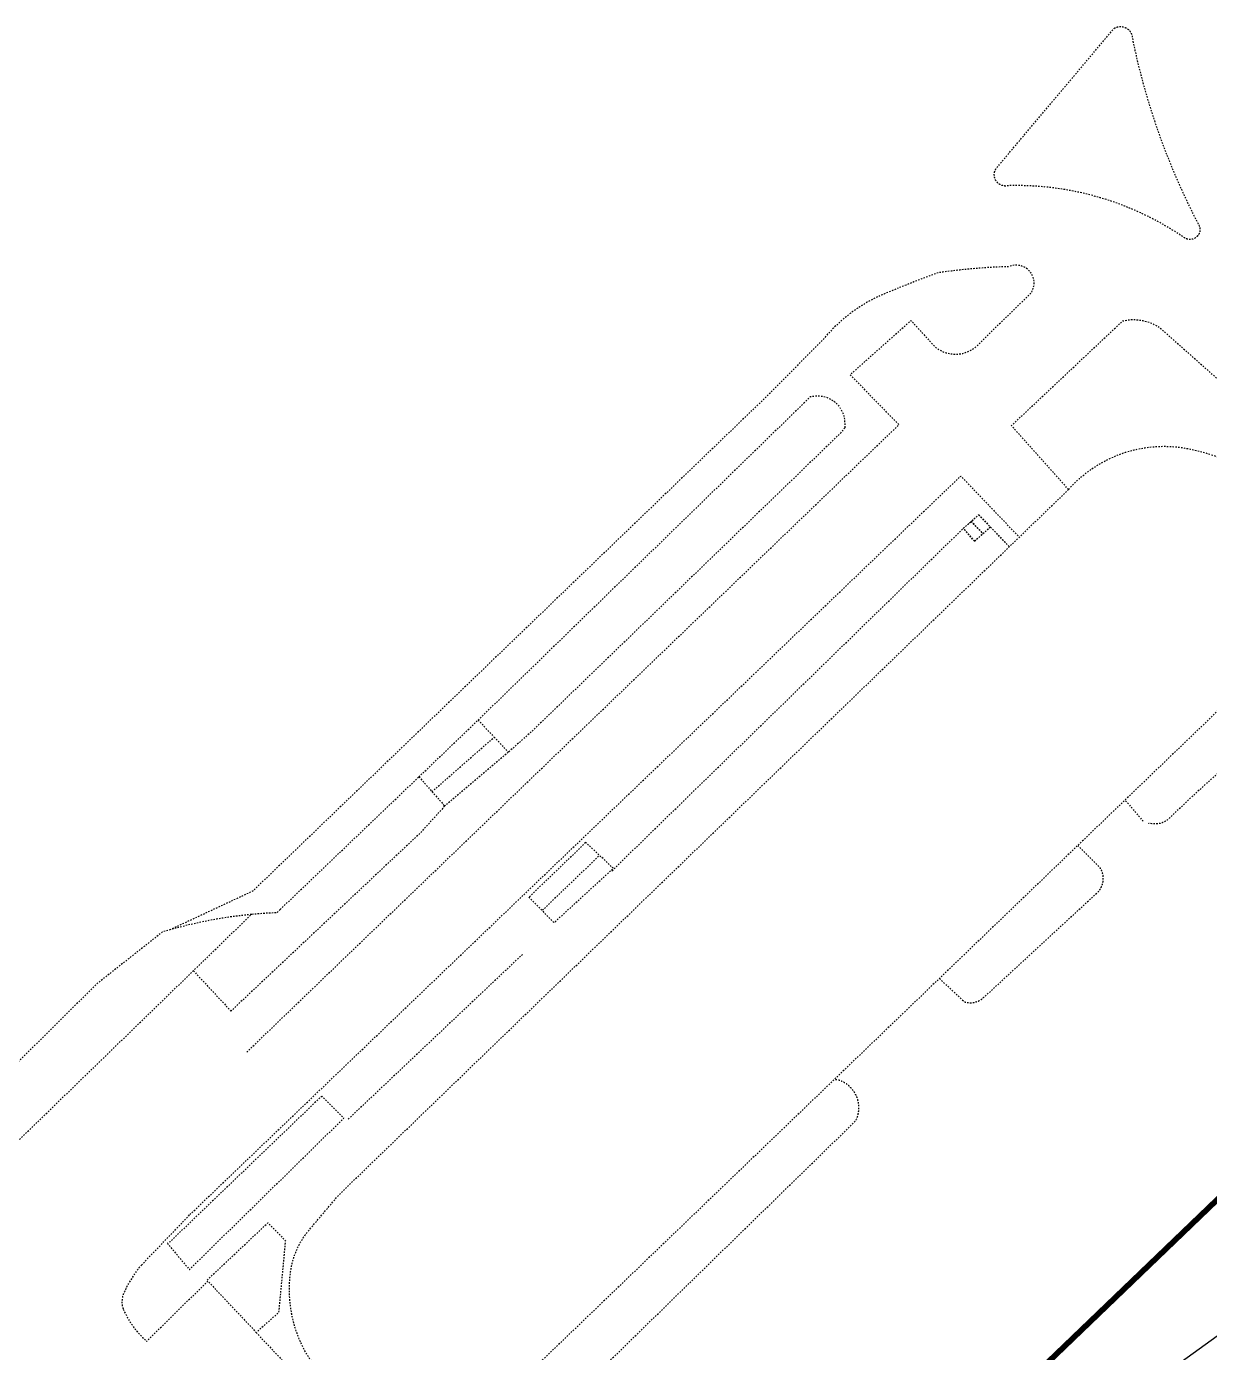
# Model space of a CAD drawing. Header units: millimetres. Extents: x 50357 to 985146, y 723188 to 1803594.
# Drawn here: x 834189.3 to 834272.7, y 820126.3 to 820219.8 of the extents above; entities that cross this region are included whole.
import ezdxf
from ezdxf.xclip import XClip

# ---------------------------------------------------------------- set-up
doc = ezdxf.new("R2010")
doc.units = ezdxf.units.MM
doc.header["$LTSCALE"] = 3
doc.header["$MEASUREMENT"] = 0
for name, pattern in [('DASHED', [19.05, 12.7, -6.35]), ('x-baseplan$0$DGN Style 2', [1.94727e-06, 0, -1.94727e-06]), ('x-baseplan$0$XXXXX-PIW-DWG-P00-XXXX-R100-WS4-00$0$XXXXX-PIW-P-WHCGRDP1-XXX$0$HIDDEN', [9.525, 6.35, -3.175])]:
    doc.linetypes.add(name, pattern=pattern)
for name, color, linetype in [('00_Xref', 7, 'Continuous'), ('_PARCEL BOUNDARY', 10, 'DASHED'), ('x-baseplan$0$XXXXX-PIW-DWG-P00-XXXX-R100-WS4-00$0$XXXXX-PIW-P-WHCGRDP1-XXX$0$MMH125__', 3, 'x-baseplan$0$XXXXX-PIW-DWG-P00-XXXX-R100-WS4-00$0$XXXXX-PIW-P-WHCGRDP1-XXX$0$HIDDEN')]:
    doc.layers.add(name, color=color, linetype=linetype)
doc.layers.add('x-baseplan$0$AR-ROAD_AR_BS_MI_', color=7, linetype='Continuous', true_color=0x6d6d6d)

# ---------------------------------------------------------------- blocks, each defined once
blk = doc.blocks.new('x-baseplan$0$XXXXX-PIW-DWG-P00-XXXX-R100-WS4-00')
at = {"layer": 'x-baseplan$0$XXXXX-PIW-DWG-P00-XXXX-R100-WS4-00$0$XXXXX-PIW-P-WHCGRDP1-XXX$0$MMH125__', "ltscale": 0.1, "elevation": 5.715, "flags": 128}
blk.add_lwpolyline([(834438.05, 818156.683, 0.003233), (834435.34, 818152.641, -0.097001), (834420.522, 818136.729, 0.037763), (834403.526, 818121.523, 11.538047)], format="xyb", dxfattribs=at)
blk = doc.blocks.new('x-baseplan')
at = {"layer": 'x-baseplan$0$AR-ROAD_AR_BS_MI_', "linetype": 'x-baseplan$0$DGN Style 2'}
for p, q in [((834370.035, 818165.174), (834394.803, 818189.321)), ((834395.585, 818188.4), (834394.791, 818189.312)), ((834395.597, 818188.408), (834394.803, 818189.321)), ((834356.421, 818171.788), (834360.603, 818175.799)), ((834360.603, 818175.799), (834361.728, 818174.588)), ((834357.342, 818170.742), (834361.728, 818174.588)), ((834361.74, 818174.596), (834362.73, 818173.53)), ((834362.718, 818173.522), (834358.238, 818169.723)), ((834346.645, 818162.441), (834356.421, 818171.788)), ((834356.433, 818171.795), (834357.354, 818170.749)), ((834357.354, 818170.749), (834358.25, 818169.731)), ((834406.238, 818170.109), (834407.507, 818168.621)), ((834368.18, 818167.155), (834364.162, 818163.296)), ((834366.022, 818161.579), (834370.131, 818165.346)), ((834363.727, 818159.277), (834351.391, 818147.61)), ((834340.533, 818158.122), (834343.18, 818155.282)), ((834336.866, 818137.372), (834340.284, 818140.931))]:
    blk.add_line(p, q, dxfattribs=at)
at = {"layer": 'x-baseplan$0$AR-ROAD_AR_BS_MI_'}
blk.add_line((834388.714, 818115.097), (834421.217, 818138.544), dxfattribs=at)
at = {"layer": 'x-baseplan$0$AR-ROAD_AR_BS_MI_', "linetype": 'x-baseplan$0$DGN Style 2', "flags": 128}
for points in [[(834405.423, 818224.562), (834405.435, 818224.569), (834405.448, 818224.577), (834405.461, 818224.584), (834405.474, 818224.591), (834405.487, 818224.598), (834405.5, 818224.605), (834405.513, 818224.611), (834405.526, 818224.617), (834405.54, 818224.623), (834405.553, 818224.629), (834405.567, 818224.634), (834405.58, 818224.64), (834405.594, 818224.645), (834405.608, 818224.649), (834405.622, 818224.654), (834405.636, 818224.658), (834405.65, 818224.662), (834405.664, 818224.666), (834405.679, 818224.67), (834405.693, 818224.673), (834405.707, 818224.676), (834405.722, 818224.679), (834405.736, 818224.681), (834405.751, 818224.683), (834405.765, 818224.685), (834405.78, 818224.687), (834405.794, 818224.689), (834405.809, 818224.69), (834405.823, 818224.691), (834405.838, 818224.692), (834405.853, 818224.692), (834405.867, 818224.692), (834405.882, 818224.692), (834405.897, 818224.692), (834405.911, 818224.691), (834405.926, 818224.691), (834405.941, 818224.69), (834405.955, 818224.688), (834405.97, 818224.687), (834405.984, 818224.685), (834405.999, 818224.683), (834406.013, 818224.68), (834406.028, 818224.678), (834406.042, 818224.675), (834406.057, 818224.672), (834406.071, 818224.669), (834406.085, 818224.665), (834406.099, 818224.661), (834406.113, 818224.657), (834406.127, 818224.653), (834406.141, 818224.648), (834406.155, 818224.643), (834406.169, 818224.638), (834406.183, 818224.633), (834406.196, 818224.628), (834406.21, 818224.622), (834406.223, 818224.616), (834406.236, 818224.61), (834406.249, 818224.603), (834406.263, 818224.596), (834406.275, 818224.59), (834406.288, 818224.582), (834406.301, 818224.575), (834406.314, 818224.567), (834406.326, 818224.56), (834406.338, 818224.552), (834406.35, 818224.543), (834406.362, 818224.535), (834406.374, 818224.526), (834406.386, 818224.517), (834406.397, 818224.508), (834406.409, 818224.499), (834406.42, 818224.49), (834406.431, 818224.48), (834406.442, 818224.47), (834406.453, 818224.46), (834406.463, 818224.45), (834406.474, 818224.44), (834406.484, 818224.429), (834406.494, 818224.418), (834406.503, 818224.407), (834406.513, 818224.396), (834406.522, 818224.385), (834406.532, 818224.374), (834406.541, 818224.362), (834406.549, 818224.35), (834406.558, 818224.338), (834406.566, 818224.326), (834406.575, 818224.314), (834406.583, 818224.302), (834406.59, 818224.289), (834406.598, 818224.277), (834406.605, 818224.264), (834406.612, 818224.251), (834406.619, 818224.238), (834406.626, 818224.225), (834406.632, 818224.212), (834406.638, 818224.199), (834406.644, 818224.185), (834406.65, 818224.172), (834406.655, 818224.158), (834406.66, 818224.144), (834406.665, 818224.131), (834406.67, 818224.117), (834406.675, 818224.103), (834406.679, 818224.089), (834406.683, 818224.075), (834406.687, 818224.06), (834406.69, 818224.046), (834406.693, 818224.032), (834406.697, 818224.018), (834406.699, 818224.003), (834406.702, 818223.989), (834406.704, 818223.974), (834406.706, 818223.96), (834406.708, 818223.945), (834406.709, 818223.931), (834406.711, 818223.916), (834406.711, 818223.901), (834406.712, 818223.887), (834406.713, 818223.872), (834406.713, 818223.857), (834406.713, 818223.841), (834406.895, 818222.987), (834407.093, 818222.137), (834407.305, 818221.29), (834407.532, 818220.448), (834407.774, 818219.609), (834408.03, 818218.775), (834408.301, 818217.945), (834408.586, 818217.12), (834408.885, 818216.3), (834409.199, 818215.486), (834409.527, 818214.677), (834409.869, 818213.874), (834410.225, 818213.077), (834410.595, 818212.287), (834410.979, 818211.503), (834411.429, 818210.625), (834411.433, 818210.614), (834411.437, 818210.602), (834411.441, 818210.591), (834411.444, 818210.579), (834411.448, 818210.567), (834411.451, 818210.555), (834411.454, 818210.543), (834411.456, 818210.531), (834411.459, 818210.519), (834411.461, 818210.507), (834411.463, 818210.495), (834411.465, 818210.483), (834411.467, 818210.471), (834411.468, 818210.458), (834411.47, 818210.446), (834411.471, 818210.434), (834411.471, 818210.422), (834411.472, 818210.409), (834411.472, 818210.397), (834411.472, 818210.385), (834411.472, 818210.373), (834411.472, 818210.36), (834411.472, 818210.348), (834411.471, 818210.336), (834411.47, 818210.324), (834411.469, 818210.311), (834411.468, 818210.299), (834411.466, 818210.287), (834411.464, 818210.275), (834411.462, 818210.263), (834411.46, 818210.251), (834411.458, 818210.239), (834411.455, 818210.227), (834411.452, 818210.215), (834411.449, 818210.203), (834411.446, 818210.191), (834411.443, 818210.179), (834411.439, 818210.167), (834411.435, 818210.156), (834411.431, 818210.144), (834411.427, 818210.133), (834411.422, 818210.121), (834411.418, 818210.11), (834411.413, 818210.098), (834411.408, 818210.087), (834411.403, 818210.076), (834411.397, 818210.065), (834411.392, 818210.054), (834411.386, 818210.043), (834411.38, 818210.033), (834411.374, 818210.022), (834411.367, 818210.012), (834411.361, 818210.001), (834411.354, 818209.991), (834411.347, 818209.981), (834411.34, 818209.971), (834411.333, 818209.961), (834411.325, 818209.951), (834411.318, 818209.941), (834411.31, 818209.932), (834411.302, 818209.923), (834411.294, 818209.913), (834411.286, 818209.904), (834411.277, 818209.895), (834411.269, 818209.886), (834411.26, 818209.878), (834411.251, 818209.869), (834411.242, 818209.861), (834411.233, 818209.853), (834411.224, 818209.845), (834411.214, 818209.837), (834411.205, 818209.829), (834411.195, 818209.822), (834411.185, 818209.814), (834411.175, 818209.807), (834411.165, 818209.8), (834411.155, 818209.793), (834411.144, 818209.787), (834411.134, 818209.78), (834411.123, 818209.774), (834411.113, 818209.768), (834411.102, 818209.762), (834411.091, 818209.756), (834411.08, 818209.751), (834411.069, 818209.745), (834411.058, 818209.74), (834411.047, 818209.735), (834411.035, 818209.731), (834411.024, 818209.726), (834411.012, 818209.722), (834411.001, 818209.718), (834410.989, 818209.714), (834410.978, 818209.71), (834410.966, 818209.706), (834410.954, 818209.703), (834410.942, 818209.7), (834410.93, 818209.697), (834410.918, 818209.694), (834410.906, 818209.692), (834410.894, 818209.689), (834410.882, 818209.687), (834410.87, 818209.686), (834410.858, 818209.684), (834410.846, 818209.682), (834410.833, 818209.681), (834410.821, 818209.68), (834410.809, 818209.679), (834410.797, 818209.679), (834410.784, 818209.678), (834410.772, 818209.678), (834410.76, 818209.678), (834410.747, 818209.679), (834410.735, 818209.679), (834410.723, 818209.68), (834410.711, 818209.681), (834410.698, 818209.682), (834410.686, 818209.683), (834410.674, 818209.685), (834410.662, 818209.686), (834410.65, 818209.688), (834410.638, 818209.691), (834410.626, 818209.693), (834410.614, 818209.696), (834410.602, 818209.698), (834410.59, 818209.702), (834410.578, 818209.705), (834410.566, 818209.708), (834410.554, 818209.712), (834410.543, 818209.716), (834410.531, 818209.72), (834410.52, 818209.724), (834410.508, 818209.728), (834410.497, 818209.733), (834410.486, 818209.738), (834410.474, 818209.743), (834410.463, 818209.748), (834410.452, 818209.754), (834410.441, 818209.759), (834410.43, 818209.765), (834410.42, 818209.771), (834410.409, 818209.777), (834410.399, 818209.784), (834410.38, 818209.796), (834410.076, 818210), (834409.769, 818210.2), (834409.458, 818210.394), (834409.144, 818210.582), (834408.827, 818210.765), (834408.506, 818210.943), (834408.182, 818211.114), (834407.856, 818211.281), (834407.527, 818211.441), (834407.194, 818211.596), (834406.86, 818211.744), (834406.522, 818211.887), (834406.183, 818212.024), (834405.84, 818212.155), (834405.496, 818212.281), (834405.15, 818212.4), (834404.801, 818212.513), (834404.451, 818212.619), (834404.099, 818212.72), (834403.745, 818212.815), (834403.389, 818212.903), (834403.032, 818212.985), (834402.674, 818213.061), (834402.314, 818213.131), (834401.953, 818213.194), (834401.591, 818213.251), (834401.228, 818213.302), (834400.865, 818213.346), (834400.5, 818213.384), (834400.135, 818213.416), (834399.77, 818213.441), (834399.404, 818213.46), (834399.038, 818213.473), (834398.672, 818213.479), (834397.985, 818213.473), (834397.971, 818213.47), (834397.958, 818213.466), (834397.944, 818213.463), (834397.931, 818213.461), (834397.917, 818213.458), (834397.903, 818213.456), (834397.889, 818213.454), (834397.875, 818213.452), (834397.862, 818213.45), (834397.848, 818213.449), (834397.834, 818213.448), (834397.82, 818213.447), (834397.806, 818213.446), (834397.792, 818213.446), (834397.778, 818213.446), (834397.764, 818213.446), (834397.75, 818213.446), (834397.736, 818213.447), (834397.723, 818213.448), (834397.709, 818213.449), (834397.695, 818213.45), (834397.681, 818213.452), (834397.667, 818213.454), (834397.653, 818213.456), (834397.64, 818213.458), (834397.626, 818213.461), (834397.612, 818213.463), (834397.599, 818213.466), (834397.585, 818213.47), (834397.572, 818213.473), (834397.558, 818213.477), (834397.545, 818213.481), (834397.532, 818213.485), (834397.518, 818213.49), (834397.505, 818213.494), (834397.492, 818213.499), (834397.479, 818213.504), (834397.466, 818213.51), (834397.454, 818213.515), (834397.441, 818213.521), (834397.428, 818213.527), (834397.416, 818213.533), (834397.404, 818213.54), (834397.391, 818213.546), (834397.379, 818213.553), (834397.367, 818213.56), (834397.355, 818213.567), (834397.344, 818213.575), (834397.332, 818213.583), (834397.321, 818213.59), (834397.309, 818213.599), (834397.298, 818213.607), (834397.287, 818213.615), (834397.276, 818213.624), (834397.265, 818213.633), (834397.255, 818213.642), (834397.244, 818213.651), (834397.234, 818213.661), (834397.224, 818213.67), (834397.214, 818213.68), (834397.204, 818213.69), (834397.195, 818213.7), (834397.185, 818213.71), (834397.176, 818213.721), (834397.167, 818213.731), (834397.158, 818213.742), (834397.149, 818213.753), (834397.141, 818213.764), (834397.133, 818213.775), (834397.125, 818213.787), (834397.117, 818213.798), (834397.109, 818213.81), (834397.102, 818213.821), (834397.094, 818213.833), (834397.087, 818213.845), (834397.08, 818213.857), (834397.074, 818213.87), (834397.067, 818213.882), (834397.061, 818213.895), (834397.055, 818213.907), (834397.049, 818213.92), (834397.044, 818213.933), (834397.039, 818213.945), (834397.033, 818213.958), (834397.029, 818213.971), (834397.024, 818213.985), (834397.019, 818213.998), (834397.015, 818214.011), (834397.011, 818214.024), (834397.008, 818214.038), (834397.004, 818214.051), (834397.001, 818214.065), (834396.998, 818214.078), (834396.995, 818214.092), (834396.993, 818214.106), (834396.99, 818214.12), (834396.988, 818214.133), (834396.986, 818214.147), (834396.985, 818214.161), (834396.984, 818214.175), (834396.983, 818214.189), (834396.982, 818214.203), (834396.981, 818214.217), (834396.981, 818214.23), (834396.981, 818214.244), (834396.981, 818214.258), (834396.981, 818214.272), (834396.982, 818214.286), (834396.983, 818214.3), (834396.984, 818214.314), (834396.985, 818214.328), (834396.987, 818214.342), (834396.988, 818214.355), (834396.991, 818214.369), (834396.993, 818214.383), (834396.995, 818214.397), (834396.998, 818214.41), (834397.001, 818214.424), (834397.004, 818214.437), (834397.008, 818214.451), (834397.012, 818214.464), (834397.016, 818214.478), (834397.02, 818214.491), (834397.024, 818214.504), (834397.029, 818214.517), (834397.034, 818214.53), (834397.039, 818214.543), (834397.044, 818214.556), (834397.05, 818214.569), (834397.056, 818214.582), (834397.062, 818214.594), (834397.068, 818214.607), (834397.074, 818214.619), (834397.081, 818214.631), (834397.088, 818214.643), (834397.095, 818214.655), (834397.102, 818214.667), (834397.11, 818214.679), (834397.117, 818214.691), (834397.125, 818214.702), (834397.133, 818214.713), (834397.142, 818214.725), (834397.15, 818214.736), (834397.159, 818214.747), (834397.168, 818214.757), (834397.183, 818214.774), (834405.423, 818224.562)], [(834344.3, 818152.397), (834390.259, 818196.619), (834386.818, 818200.143), (834391.109, 818203.966), (834392.83, 818202.077), (834393.295, 818201.794), (834393.576, 818201.688), (834393.868, 818201.62), (834394.166, 818201.591), (834394.466, 818201.601), (834394.761, 818201.651), (834395.048, 818201.739), (834395.32, 818201.864), (834395.574, 818202.023), (834395.804, 818202.215), (834396.008, 818202.435), (834399.614, 818205.947), (834399.783, 818206.439), (834399.785, 818206.739), (834399.717, 818207.03), (834399.583, 818207.298), (834399.391, 818207.527), (834399.15, 818207.705), (834398.874, 818207.822), (834398.579, 818207.871), (834398.281, 818207.851), (834397.995, 818207.761), (834397.517, 818207.745), (834397.217, 818207.732), (834396.917, 818207.718), (834396.618, 818207.701), (834396.318, 818207.682), (834396.019, 818207.661), (834395.72, 818207.638), (834395.421, 818207.612), (834395.122, 818207.585), (834394.824, 818207.556), (834394.525, 818207.524), (834394.227, 818207.49), (834393.929, 818207.455), (834393.632, 818207.417), (834393.334, 818207.377), (834393.037, 818207.335), (834392.721, 818207.219), (834392.44, 818207.115), (834392.159, 818207.009), (834391.878, 818206.903), (834391.598, 818206.796), (834391.318, 818206.687), (834391.039, 818206.578), (834390.76, 818206.468), (834390.481, 818206.357), (834390.203, 818206.245), (834389.925, 818206.132), (834389.647, 818206.018), (834389.37, 818205.904), (834389.093, 818205.788), (834388.82, 818205.664), (834388.55, 818205.533), (834388.284, 818205.395), (834388.022, 818205.249), (834387.763, 818205.097), (834387.509, 818204.938), (834387.259, 818204.772), (834387.014, 818204.599), (834386.773, 818204.42), (834386.538, 818204.234), (834386.307, 818204.042), (834386.082, 818203.844), (834385.862, 818203.64), (834385.647, 818203.431), (834385.438, 818203.215), (834385.235, 818202.994), (834385.038, 818202.768), (834381.177, 818198.847), (834344.706, 818163.727), (834338.874, 818161.007)], [(834402.213, 818192.052), (834398.186, 818196.555), (834406.033, 818203.94), (834406.527, 818204.026), (834406.827, 818204.033), (834407.126, 818204.013), (834407.423, 818203.968), (834407.714, 818203.897), (834407.999, 818203.802), (834408.273, 818203.682), (834408.537, 818203.538), (834408.735, 818203.38), (834418.02, 818195.134), (834418.421, 818194.765), (834418.61, 818194.532), (834418.797, 818194.297), (834418.981, 818194.06), (834419.164, 818193.823), (834419.345, 818193.583), (834419.523, 818193.342), (834419.7, 818193.099), (834419.874, 818192.855), (834420.047, 818192.61), (834420.217, 818192.363), (834420.385, 818192.115), (834420.552, 818191.865), (834420.708, 818191.609), (834420.857, 818191.348), (834420.997, 818191.083), (834421.129, 818190.814), (834421.253, 818190.54), (834421.367, 818190.263), (834421.474, 818189.983), (834421.571, 818189.699), (834421.659, 818189.412), (834421.738, 818189.123), (834421.809, 818188.831), (834421.87, 818188.538), (834421.922, 818188.242), (834421.964, 818187.945), (834421.997, 818187.647), (834422.021, 818187.348), (834422.036, 818187.048), (834422.041, 818186.748), (834422.036, 818186.448), (834422.023, 818186.149), (834421.999, 818185.85), (834421.967, 818185.551), (834421.925, 818185.254), (834421.874, 818184.959), (834421.814, 818184.665), (834421.638, 818183.282), (834421.597, 818182.985), (834421.546, 818182.689), (834421.485, 818182.395), (834421.413, 818182.104), (834421.331, 818181.816), (834421.239, 818181.53), (834421.136, 818181.248), (834421.024, 818180.97), (834420.901, 818180.696), (834420.772, 818180.426), (834420.636, 818180.158), (834420.495, 818179.893), (834420.347, 818179.632), (834420.072, 818179.179), (834418.562, 818177.337), (834410.915, 818170.398), (834409.327, 818168.89), (834409.31, 818168.873), (834409.292, 818168.855), (834409.274, 818168.839), (834409.255, 818168.822), (834409.236, 818168.806), (834409.217, 818168.79), (834409.198, 818168.775), (834409.178, 818168.759), (834409.158, 818168.745), (834409.138, 818168.73), (834409.118, 818168.716), (834409.097, 818168.702), (834409.076, 818168.689), (834409.055, 818168.676), (834409.034, 818168.663), (834409.012, 818168.651), (834408.99, 818168.639), (834408.968, 818168.628), (834408.946, 818168.617), (834408.924, 818168.606), (834408.901, 818168.595), (834408.878, 818168.586), (834408.855, 818168.576), (834408.832, 818168.567), (834408.809, 818168.558), (834408.786, 818168.55), (834408.762, 818168.542), (834408.739, 818168.534), (834408.715, 818168.527), (834408.691, 818168.521), (834408.667, 818168.514), (834408.643, 818168.508), (834408.619, 818168.503), (834408.594, 818168.498), (834408.57, 818168.493), (834408.545, 818168.489), (834408.521, 818168.486), (834408.496, 818168.482), (834408.472, 818168.479), (834408.447, 818168.477), (834408.422, 818168.475), (834408.398, 818168.473), (834408.373, 818168.472), (834408.348, 818168.472), (834408.323, 818168.471), (834408.298, 818168.471), (834408.273, 818168.472), (834408.249, 818168.473), (834408.224, 818168.475), (834408.199, 818168.476), (834408.091, 818168.488), (834407.983, 818168.501), (834407.875, 818168.516), (834407.856, 818168.519)], [(834383.562, 818198.14), (834384.026, 818198.598), (834384.321, 818198.653), (834384.62, 818198.661), (834384.917, 818198.622), (834385.205, 818198.538), (834385.476, 818198.409), (834385.723, 818198.24), (834385.942, 818198.035), (834386.125, 818197.798), (834386.269, 818197.535), (834386.371, 818197.253), (834386.427, 818196.959), (834386.442, 818196.406)], [(834383.576, 818198.193), (834383.562, 818198.14), (834360.603, 818175.799)], [(834386.436, 818196.399), (834386.156, 818196.04), (834364.362, 818174.976), (834362.718, 818173.522)], [(834402.225, 818192.06), (834402.329, 818192.177), (834402.435, 818192.291), (834402.543, 818192.404), (834402.654, 818192.515), (834402.766, 818192.623), (834402.88, 818192.73), (834402.996, 818192.835), (834403.113, 818192.938), (834403.233, 818193.039), (834403.354, 818193.137), (834403.477, 818193.234), (834403.601, 818193.328), (834403.727, 818193.42), (834403.855, 818193.51), (834403.984, 818193.598), (834404.115, 818193.683), (834404.248, 818193.766), (834404.381, 818193.847), (834404.516, 818193.926), (834404.653, 818194.002), (834404.791, 818194.075), (834404.93, 818194.147), (834405.07, 818194.216), (834405.211, 818194.282), (834405.354, 818194.346), (834405.498, 818194.407), (834405.642, 818194.466), (834405.788, 818194.522), (834405.935, 818194.576), (834406.082, 818194.627), (834406.231, 818194.676), (834406.38, 818194.722), (834406.53, 818194.766), (834406.681, 818194.806), (834406.832, 818194.844), (834406.985, 818194.88), (834407.137, 818194.913), (834407.291, 818194.943), (834407.444, 818194.97), (834407.599, 818194.995), (834407.753, 818195.017), (834407.908, 818195.037), (834408.064, 818195.053), (834408.219, 818195.067), (834408.375, 818195.079), (834408.531, 818195.087), (834408.687, 818195.093), (834408.843, 818195.096), (834409, 818195.097), (834409.156, 818195.094), (834409.312, 818195.089), (834409.468, 818195.081), (834409.624, 818195.071), (834409.78, 818195.057), (834409.935, 818195.041), (834410.09, 818195.023), (834410.245, 818195.001), (834410.399, 818194.977), (834410.608, 818194.94), (834410.815, 818194.9), (834411.022, 818194.856), (834411.228, 818194.808), (834411.433, 818194.756), (834411.638, 818194.701), (834411.841, 818194.643), (834412.043, 818194.581), (834412.244, 818194.515), (834412.444, 818194.446), (834412.643, 818194.374), (834412.84, 818194.298), (834413.036, 818194.218), (834413.231, 818194.136), (834413.424, 818194.049), (834413.616, 818193.96), (834413.806, 818193.867), (834413.994, 818193.771), (834414.181, 818193.671), (834414.366, 818193.568), (834414.549, 818193.462), (834414.73, 818193.353), (834414.909, 818193.241), (834415.086, 818193.126), (834415.262, 818193.007), (834415.435, 818192.886), (834415.606, 818192.761), (834415.775, 818192.634), (834415.871, 818192.56), (834415.966, 818192.484), (834416.059, 818192.407), (834416.151, 818192.329), (834416.242, 818192.248), (834416.331, 818192.166), (834416.419, 818192.083), (834416.506, 818191.998), (834416.591, 818191.912), (834416.674, 818191.824), (834416.756, 818191.734), (834416.836, 818191.644), (834416.915, 818191.551), (834416.992, 818191.458), (834417.068, 818191.363), (834417.141, 818191.267), (834417.213, 818191.169), (834417.284, 818191.071), (834417.352, 818190.971), (834417.419, 818190.87), (834417.484, 818190.768), (834417.548, 818190.664), (834417.609, 818190.56), (834417.669, 818190.454), (834417.727, 818190.348), (834417.783, 818190.24), (834417.837, 818190.132), (834417.889, 818190.022), (834417.939, 818189.912), (834417.987, 818189.801), (834418.034, 818189.689), (834418.078, 818189.576), (834418.121, 818189.463), (834418.161, 818189.349), (834418.199, 818189.234), (834418.236, 818189.118), (834418.27, 818189.002), (834418.303, 818188.885), (834418.333, 818188.768), (834418.361, 818188.65), (834418.387, 818188.532), (834418.412, 818188.413), (834418.434, 818188.294), (834418.454, 818188.174), (834418.48, 818187.99), (834418.504, 818187.806), (834418.524, 818187.622), (834418.541, 818187.437), (834418.554, 818187.252), (834418.565, 818187.066), (834418.572, 818186.881), (834418.576, 818186.695), (834418.577, 818186.509), (834418.574, 818186.324), (834418.568, 818186.138), (834418.559, 818185.953), (834418.547, 818185.767), (834418.532, 818185.582), (834418.513, 818185.398), (834418.491, 818185.213), (834418.466, 818185.029), (834418.438, 818184.846), (834418.406, 818184.663), (834418.371, 818184.48), (834418.334, 818184.299), (834418.292, 818184.118), (834418.248, 818183.937), (834418.201, 818183.758), (834418.15, 818183.579), (834418.097, 818183.401), (834418.04, 818183.225), (834417.98, 818183.049), (834417.917, 818182.874), (834417.852, 818182.7), (834417.783, 818182.528), (834417.711, 818182.357), (834417.636, 818182.187), (834417.558, 818182.018), (834417.477, 818181.851), (834417.394, 818181.686), (834417.307, 818181.521), (834417.218, 818181.359), (834417.126, 818181.197), (834417.03, 818181.038), (834416.933, 818180.88), (834416.832, 818180.724), (834416.729, 818180.57), (834416.623, 818180.417), (834416.514, 818180.267), (834416.403, 818180.118), (834416.289, 818179.971), (834416.173, 818179.826), (834416.054, 818179.684), (834415.814, 818179.41), (834363.266, 818128.887), (834363.18, 818128.784), (834363.092, 818128.681), (834363.002, 818128.581), (834362.911, 818128.482), (834362.818, 818128.384), (834362.723, 818128.288), (834362.627, 818128.194), (834362.529, 818128.101), (834362.429, 818128.011), (834362.328, 818127.922), (834362.225, 818127.834), (834362.121, 818127.749), (834362.015, 818127.665), (834361.908, 818127.584), (834361.8, 818127.504), (834361.69, 818127.426), (834361.579, 818127.35), (834361.466, 818127.276), (834361.352, 818127.204), (834361.237, 818127.134), (834361.121, 818127.065), (834361.003, 818126.999), (834360.885, 818126.935), (834360.765, 818126.874), (834360.644, 818126.814), (834360.522, 818126.756), (834360.4, 818126.701), (834360.276, 818126.647), (834360.151, 818126.596), (834360.026, 818126.547), (834359.899, 818126.5), (834359.772, 818126.455), (834359.644, 818126.413), (834359.516, 818126.373), (834359.386, 818126.335), (834359.256, 818126.299), (834359.126, 818126.266), (834358.995, 818126.235), (834358.863, 818126.206), (834358.731, 818126.18), (834358.598, 818126.155), (834358.465, 818126.134), (834358.332, 818126.114), (834358.198, 818126.097), (834358.064, 818126.082), (834357.93, 818126.069), (834357.796, 818126.059), (834357.661, 818126.051), (834357.526, 818126.046), (834357.392, 818126.043), (834357.257, 818126.042), (834357.122, 818126.044), (834356.988, 818126.048), (834356.853, 818126.054), (834356.718, 818126.062), (834356.584, 818126.073), (834356.45, 818126.087), (834356.316, 818126.102), (834356.183, 818126.12), (834356.049, 818126.141), (834355.916, 818126.163), (834355.784, 818126.188), (834355.652, 818126.216), (834355.521, 818126.245), (834355.39, 818126.277), (834355.259, 818126.311), (834355.13, 818126.348), (834355, 818126.386), (834354.776, 818126.46), (834354.552, 818126.537), (834354.33, 818126.618), (834354.109, 818126.703), (834353.89, 818126.792), (834353.673, 818126.885), (834353.457, 818126.981), (834353.243, 818127.082), (834353.03, 818127.186), (834352.82, 818127.293), (834352.611, 818127.405), (834352.404, 818127.52), (834352.2, 818127.638), (834351.997, 818127.76), (834351.797, 818127.886), (834351.599, 818128.015), (834351.403, 818128.148), (834351.21, 818128.284), (834351.018, 818128.423), (834350.83, 818128.566), (834350.644, 818128.711), (834350.46, 818128.861), (834350.346, 818128.955), (834350.234, 818129.05), (834350.124, 818129.148), (834350.015, 818129.248), (834349.908, 818129.35), (834349.803, 818129.453), (834349.7, 818129.559), (834349.598, 818129.666), (834349.499, 818129.774), (834349.401, 818129.885), (834349.305, 818129.997), (834349.211, 818130.111), (834349.12, 818130.227), (834349.03, 818130.344), (834348.942, 818130.463), (834348.857, 818130.583), (834348.773, 818130.704), (834348.692, 818130.828), (834348.613, 818130.952), (834348.536, 818131.078), (834348.461, 818131.205), (834348.388, 818131.334), (834348.318, 818131.463), (834348.25, 818131.594), (834348.184, 818131.726), (834348.121, 818131.86), (834348.06, 818131.994), (834348.001, 818132.129), (834347.945, 818132.266), (834347.891, 818132.403), (834347.839, 818132.541), (834347.79, 818132.68), (834347.743, 818132.82), (834347.699, 818132.961), (834347.653, 818133.117), (834347.61, 818133.274), (834347.57, 818133.431), (834347.533, 818133.589), (834347.498, 818133.748), (834347.466, 818133.907), (834347.437, 818134.067), (834347.41, 818134.227), (834347.387, 818134.387), (834347.366, 818134.549), (834347.348, 818134.71), (834347.333, 818134.872), (834347.32, 818135.034), (834347.311, 818135.196), (834347.304, 818135.358), (834347.3, 818135.52), (834347.299, 818135.683), (834347.301, 818135.845), (834347.306, 818136.007), (834347.313, 818136.17), (834347.324, 818136.332), (834347.337, 818136.494), (834347.353, 818136.655), (834347.371, 818136.817), (834347.384, 818136.916), (834347.398, 818137.015), (834347.415, 818137.114), (834347.432, 818137.213), (834347.452, 818137.311), (834347.473, 818137.409), (834347.496, 818137.507), (834347.521, 818137.604), (834347.547, 818137.701), (834347.575, 818137.797), (834347.605, 818137.893), (834347.636, 818137.988), (834347.669, 818138.083), (834347.704, 818138.177), (834347.74, 818138.27), (834347.778, 818138.363), (834347.818, 818138.455), (834347.859, 818138.547), (834347.902, 818138.638), (834347.946, 818138.727), (834347.992, 818138.817), (834348.039, 818138.905), (834348.088, 818138.992), (834348.139, 818139.079), (834348.191, 818139.165), (834348.244, 818139.25), (834348.299, 818139.334), (834348.355, 818139.416), (834348.413, 818139.498), (834348.473, 818139.579), (834348.533, 818139.659), (834348.595, 818139.738), (834348.659, 818139.815), (834350.775, 818142.316), (834402.225, 818192.06)], [(834340.284, 818140.931), (834394.617, 818193.001), (834398.741, 818188.692)], [(834394.791, 818189.312), (834395.877, 818190.262)], [(834394.803, 818189.321), (834395.888, 818190.27)], [(834395.877, 818190.262), (834396.703, 818189.401), (834398.036, 818188.013)], [(834395.888, 818190.27), (834396.715, 818189.409), (834398.047, 818188.021)], [(834395.34, 818189.805), (834395.346, 818189.798), (834396.174, 818188.927)], [(834395.351, 818189.813), (834395.358, 818189.806), (834396.186, 818188.936)], [(834396.703, 818189.401), (834395.585, 818188.4)], [(834396.715, 818189.409), (834395.597, 818188.408)], [(834358.238, 818169.723), (834356.523, 818167.837), (834343.167, 818155.274)], [(834370.131, 818165.346), (834368.192, 818167.163)], [(834393.114, 818157.574), (834394.879, 818155.935), (834394.902, 818155.928), (834394.926, 818155.921), (834394.949, 818155.915), (834394.973, 818155.909), (834394.997, 818155.904), (834395.021, 818155.899), (834395.045, 818155.895), (834395.069, 818155.89), (834395.093, 818155.887), (834395.117, 818155.883), (834395.141, 818155.881), (834395.166, 818155.878), (834395.19, 818155.876), (834395.214, 818155.875), (834395.239, 818155.873), (834395.263, 818155.873), (834395.288, 818155.872), (834395.312, 818155.872), (834395.336, 818155.873), (834395.361, 818155.874), (834395.385, 818155.875), (834395.41, 818155.877), (834395.434, 818155.879), (834395.458, 818155.882), (834395.482, 818155.885), (834395.507, 818155.889), (834395.531, 818155.893), (834395.555, 818155.897), (834395.579, 818155.902), (834395.602, 818155.907), (834395.626, 818155.912), (834395.65, 818155.918), (834395.673, 818155.925), (834395.697, 818155.932), (834395.72, 818155.939), (834395.743, 818155.947), (834395.766, 818155.955), (834395.789, 818155.963), (834395.812, 818155.972), (834395.835, 818155.981), (834395.857, 818155.991), (834395.879, 818156.001), (834395.901, 818156.011), (834395.923, 818156.022), (834395.945, 818156.033), (834395.966, 818156.045), (834395.988, 818156.057), (834396.009, 818156.069), (834396.03, 818156.082), (834396.05, 818156.095), (834396.071, 818156.108), (834396.091, 818156.122), (834396.111, 818156.136), (834396.13, 818156.151), (834396.15, 818156.165), (834396.169, 818156.18), (834396.188, 818156.196), (834396.207, 818156.212), (834396.225, 818156.228), (834396.254, 818156.254), (834404.322, 818163.707), (834404.338, 818163.725), (834404.353, 818163.744), (834404.368, 818163.763), (834404.383, 818163.782), (834404.397, 818163.802), (834404.411, 818163.822), (834404.425, 818163.842), (834404.438, 818163.862), (834404.451, 818163.882), (834404.464, 818163.903), (834404.476, 818163.924), (834404.488, 818163.945), (834404.499, 818163.967), (834404.511, 818163.988), (834404.521, 818164.01), (834404.532, 818164.032), (834404.542, 818164.054), (834404.551, 818164.076), (834404.561, 818164.098), (834404.569, 818164.121), (834404.578, 818164.144), (834404.586, 818164.167), (834404.594, 818164.19), (834404.601, 818164.213), (834404.608, 818164.236), (834404.614, 818164.259), (834404.62, 818164.283), (834404.626, 818164.307), (834404.631, 818164.33), (834404.636, 818164.354), (834404.64, 818164.378), (834404.644, 818164.402), (834404.647, 818164.426), (834404.651, 818164.45), (834404.653, 818164.474), (834404.656, 818164.498), (834404.657, 818164.522), (834404.659, 818164.546), (834404.66, 818164.571), (834404.66, 818164.595), (834404.66, 818164.619), (834404.66, 818164.643), (834404.66, 818164.668), (834404.658, 818164.692), (834404.657, 818164.716), (834404.655, 818164.74), (834404.653, 818164.764), (834404.65, 818164.788), (834404.646, 818164.812), (834404.643, 818164.836), (834404.639, 818164.86), (834404.634, 818164.884), (834404.629, 818164.908), (834404.624, 818164.931), (834404.618, 818164.955), (834404.612, 818164.978), (834404.606, 818165.002), (834404.599, 818165.025), (834404.591, 818165.048), (834404.584, 818165.071), (834404.576, 818165.094), (834404.567, 818165.117), (834404.558, 818165.139), (834404.549, 818165.162), (834404.539, 818165.184), (834404.529, 818165.206), (834404.518, 818165.228), (834404.507, 818165.249), (834404.496, 818165.271), (834404.485, 818165.292), (834404.473, 818165.313), (834404.46, 818165.334), (834404.448, 818165.355), (834404.434, 818165.375), (834404.413, 818165.408), (834402.901, 818166.917)], [(834369.094, 818166.195), (834365.076, 818162.336)], [(834364.174, 818163.304), (834365.957, 818161.52), (834366.022, 818161.579)], [(834344.623, 818162.092), (834344.39, 818162.07), (834343.831, 818162.007), (834343.273, 818161.935), (834342.717, 818161.852), (834342.162, 818161.76), (834341.609, 818161.659), (834341.057, 818161.547), (834340.508, 818161.427), (834339.961, 818161.296), (834339.416, 818161.156), (834338.874, 818161.007), (834338.335, 818160.848), (834333.704, 818157.177), (834236.421, 818060.844)], [(834307.466, 818126.034), (834344.611, 818162.085)], [(834346.657, 818162.448), (834346.429, 818162.216), (834345.51, 818162.166), (834344.95, 818162.123), (834344.623, 818162.092)], [(834344.952, 818132.618), (834353.752, 818123.292), (834349.782, 818119.642), (834349.789, 818119.588), (834349.797, 818119.534), (834349.806, 818119.481), (834349.816, 818119.427), (834349.826, 818119.374), (834349.838, 818119.321), (834349.851, 818119.268), (834349.864, 818119.216), (834349.879, 818119.164), (834349.894, 818119.111), (834349.91, 818119.06), (834349.927, 818119.008), (834349.945, 818118.957), (834349.964, 818118.906), (834349.984, 818118.856), (834350.005, 818118.806), (834350.027, 818118.756), (834350.049, 818118.706), (834350.072, 818118.657), (834350.096, 818118.609), (834350.121, 818118.561), (834350.147, 818118.513), (834350.174, 818118.466), (834350.201, 818118.419), (834350.23, 818118.373), (834350.259, 818118.327), (834350.289, 818118.282), (834350.319, 818118.237), (834350.351, 818118.193), (834350.383, 818118.149), (834350.416, 818118.106), (834350.45, 818118.063), (834350.484, 818118.021), (834350.519, 818117.98), (834350.555, 818117.939), (834350.592, 818117.899), (834350.629, 818117.86), (834350.667, 818117.821), (834350.706, 818117.783), (834350.745, 818117.746), (834350.785, 818117.709), (834350.826, 818117.673), (834350.867, 818117.638), (834350.909, 818117.603), (834350.951, 818117.569), (834350.994, 818117.536), (834351.038, 818117.504), (834351.082, 818117.472), (834351.127, 818117.442), (834351.172, 818117.412), (834351.218, 818117.383), (834351.264, 818117.354), (834351.31, 818117.327), (834351.358, 818117.3), (834351.405, 818117.274), (834351.453, 818117.249), (834351.502, 818117.224), (834351.551, 818117.201), (834351.6, 818117.179), (834351.65, 818117.157), (834351.7, 818117.136), (834351.751, 818117.116), (834351.801, 818117.097), (834351.853, 818117.079), (834351.904, 818117.062), (834351.956, 818117.045), (834352.008, 818117.03), (834352.06, 818117.015), (834352.112, 818117.002), (834352.165, 818116.989), (834352.218, 818116.977), (834352.271, 818116.966), (834352.325, 818116.956), (834352.378, 818116.947), (834352.432, 818116.939), (834352.486, 818116.932), (834352.54, 818116.926), (834352.594, 818116.921), (834352.648, 818116.916), (834352.702, 818116.913), (834352.756, 818116.911), (834352.81, 818116.909), (834352.864, 818116.909), (834352.919, 818116.909), (834352.973, 818116.91), (834353.027, 818116.913), (834353.081, 818116.916), (834353.135, 818116.92), (834353.189, 818116.925), (834353.243, 818116.931), (834353.297, 818116.939), (834353.351, 818116.947), (834353.404, 818116.955), (834353.458, 818116.965), (834353.511, 818116.976), (834353.564, 818116.988), (834353.617, 818117), (834353.669, 818117.014), (834353.721, 818117.028), (834353.774, 818117.044), (834353.825, 818117.06), (834353.877, 818117.077), (834354.217, 818117.2), (834354.555, 818117.329), (834354.89, 818117.464), (834355.223, 818117.605), (834355.554, 818117.751), (834355.882, 818117.903), (834356.207, 818118.061), (834356.53, 818118.225), (834356.85, 818118.394), (834357.166, 818118.569), (834357.48, 818118.749), (834358.087, 818119.119), (834387.223, 818147.557), (834387.238, 818147.589), (834387.253, 818147.621), (834387.268, 818147.654), (834387.282, 818147.686), (834387.295, 818147.719), (834387.308, 818147.753), (834387.32, 818147.786), (834387.332, 818147.82), (834387.343, 818147.854), (834387.353, 818147.888), (834387.363, 818147.922), (834387.372, 818147.956), (834387.381, 818147.991), (834387.389, 818148.025), (834387.396, 818148.06), (834387.403, 818148.095), (834387.409, 818148.13), (834387.415, 818148.165), (834387.42, 818148.201), (834387.424, 818148.236), (834387.428, 818148.271), (834387.431, 818148.307), (834387.433, 818148.342), (834387.435, 818148.378), (834387.436, 818148.413), (834387.437, 818148.449), (834387.437, 818148.485), (834387.437, 818148.52), (834387.435, 818148.556), (834387.433, 818148.591), (834387.431, 818148.627), (834387.428, 818148.662), (834387.424, 818148.698), (834387.42, 818148.733), (834387.415, 818148.768), (834387.409, 818148.803), (834387.403, 818148.838), (834387.396, 818148.873), (834387.389, 818148.908), (834387.381, 818148.943), (834387.372, 818148.977), (834387.363, 818149.012), (834387.353, 818149.046), (834387.343, 818149.08), (834387.332, 818149.114), (834387.32, 818149.148), (834387.308, 818149.181), (834387.295, 818149.214), (834387.282, 818149.247), (834387.268, 818149.28), (834387.254, 818149.312), (834387.239, 818149.345), (834387.223, 818149.377), (834387.207, 818149.408), (834387.19, 818149.44), (834387.173, 818149.471), (834387.155, 818149.502), (834387.137, 818149.532), (834387.118, 818149.562), (834387.099, 818149.592), (834387.079, 818149.622), (834387.058, 818149.651), (834387.037, 818149.68), (834387.016, 818149.708), (834386.994, 818149.736), (834386.972, 818149.764), (834386.949, 818149.791), (834386.925, 818149.818), (834386.902, 818149.844), (834386.877, 818149.871), (834386.853, 818149.896), (834386.827, 818149.921), (834386.802, 818149.946), (834386.776, 818149.97), (834386.749, 818149.994), (834386.723, 818150.017), (834386.695, 818150.04), (834386.668, 818150.063), (834386.64, 818150.085), (834386.611, 818150.106), (834386.582, 818150.127), (834386.553, 818150.147), (834386.524, 818150.167), (834386.494, 818150.187), (834386.464, 818150.205), (834386.433, 818150.224), (834386.402, 818150.242), (834386.371, 818150.259), (834386.34, 818150.276), (834386.308, 818150.292), (834386.276, 818150.307), (834386.244, 818150.322), (834386.211, 818150.337), (834386.178, 818150.351), (834386.145, 818150.364), (834386.112, 818150.377), (834386.079, 818150.389), (834386.045, 818150.401), (834386.011, 818150.412), (834385.977, 818150.422), (834385.748, 818150.438)], [(834338.696, 818138.911), (834340.248, 818137.059), (834351.139, 818147.739), (834349.583, 818149.293)], [(834349.583, 818149.293), (834338.893, 818139.025), (834338.778, 818138.96), (834338.696, 818138.911)], [(834341.5, 818136.32), (834345.778, 818140.349), (834347.012, 818139.095), (834346.537, 818134.021), (834344.965, 818132.625)], [(834336.884, 818137.393), (834336.866, 818137.372), (834336.78, 818137.272), (834336.697, 818137.17), (834336.615, 818137.066), (834336.534, 818136.961), (834336.456, 818136.854), (834336.38, 818136.747), (834336.305, 818136.638), (834336.232, 818136.527), (834336.162, 818136.416), (834336.093, 818136.303), (834336.026, 818136.189), (834335.961, 818136.074), (834335.898, 818135.957), (834335.838, 818135.84), (834335.779, 818135.721), (834335.723, 818135.602), (834335.668, 818135.482), (834335.656, 818135.458), (834335.644, 818135.435), (834335.633, 818135.411), (834335.622, 818135.387), (834335.612, 818135.362), (834335.602, 818135.338), (834335.592, 818135.313), (834335.583, 818135.289), (834335.575, 818135.264), (834335.566, 818135.239), (834335.559, 818135.214), (834335.551, 818135.188), (834335.544, 818135.163), (834335.538, 818135.137), (834335.532, 818135.112), (834335.526, 818135.086), (834335.521, 818135.06), (834335.517, 818135.034), (834335.512, 818135.008), (834335.509, 818134.982), (834335.505, 818134.956), (834335.503, 818134.93), (834335.5, 818134.903), (834335.498, 818134.877), (834335.497, 818134.851), (834335.496, 818134.824), (834335.495, 818134.798), (834335.495, 818134.772), (834335.496, 818134.745), (834335.496, 818134.719), (834335.498, 818134.693), (834335.499, 818134.666), (834335.502, 818134.64), (834335.504, 818134.614), (834335.507, 818134.588), (834335.511, 818134.562), (834335.515, 818134.536), (834335.52, 818134.51), (834335.525, 818134.484), (834335.53, 818134.458), (834335.536, 818134.432), (834335.542, 818134.407), (834335.549, 818134.381), (834335.556, 818134.356), (834335.564, 818134.331), (834335.572, 818134.306), (834335.58, 818134.281), (834335.588, 818134.259)], [(834337.221, 818132.009), (834337.219, 818131.986), (834341.55, 818136.244), (834344.965, 818132.625)], [(834335.588, 818134.259), (834335.68, 818134.064), (834335.731, 818133.96), (834335.784, 818133.857), (834335.839, 818133.755), (834335.896, 818133.654), (834335.954, 818133.554), (834336.014, 818133.455), (834336.076, 818133.357), (834336.14, 818133.26), (834336.205, 818133.165), (834336.272, 818133.07), (834336.34, 818132.977), (834336.41, 818132.885), (834336.482, 818132.794), (834336.556, 818132.704), (834336.63, 818132.616), (834336.707, 818132.528), (834336.785, 818132.443), (834336.864, 818132.358), (834336.945, 818132.275), (834337.027, 818132.194), (834337.221, 818132.009)]]:
    blk.add_lwpolyline(points, dxfattribs=at)
blk.add_blockref('x-baseplan$0$XXXXX-PIW-DWG-P00-XXXX-R100-WS4-00', (0, 0))
blk = doc.blocks.new('PARCEL BOUNDARY')
at = {"layer": '_PARCEL BOUNDARY', "ltscale": 0.2, "const_width": 400}
blk.add_lwpolyline([(834310419, 817452901), (834352558, 817480871, 0.082119), (834360568, 817486915, -0.011134), (834370062, 817495444), (834378808, 817503845), (834383625, 817499192), (834387460, 817502803), (834394780, 817509960), (834415092, 817529477), (834423246, 817537222), (834426223, 817537204), (834428346, 817541474, -0.685975), (834433832, 817540361, -0.095987), (834433770, 817537696), (834438280, 817554903), (834459677, 817560069, -0.242354), (834444628, 817513801), (834495220, 817517337)], format="xyb", dxfattribs=at)

msp = doc.modelspace()

# ---------------------------------------------------------------- block references
at = {"layer": '00_Xref'}
ref = msp.add_blockref('x-baseplan', (-139.4749, 1995.1308), dxfattribs=at)
XClip(ref).set_block_clipping_path([(834202.6502530554, 818417.8441569643), (834906.8781916734, 818467.0750907004), (834956.2582314801, 817760.714252038), (834252.0302928621, 817711.483318302)])
at = {"layer": '_PARCEL BOUNDARY', "ltscale": 0.2, "xscale": 0.001, "yscale": 0.001, "zscale": 0.001, "rotation": 359.998908534026}
msp.add_blockref('PARCEL BOUNDARY', (-154.8035, 2626.0798, -0.0001), dxfattribs=at)

doc.saveas('drawing.dxf')
